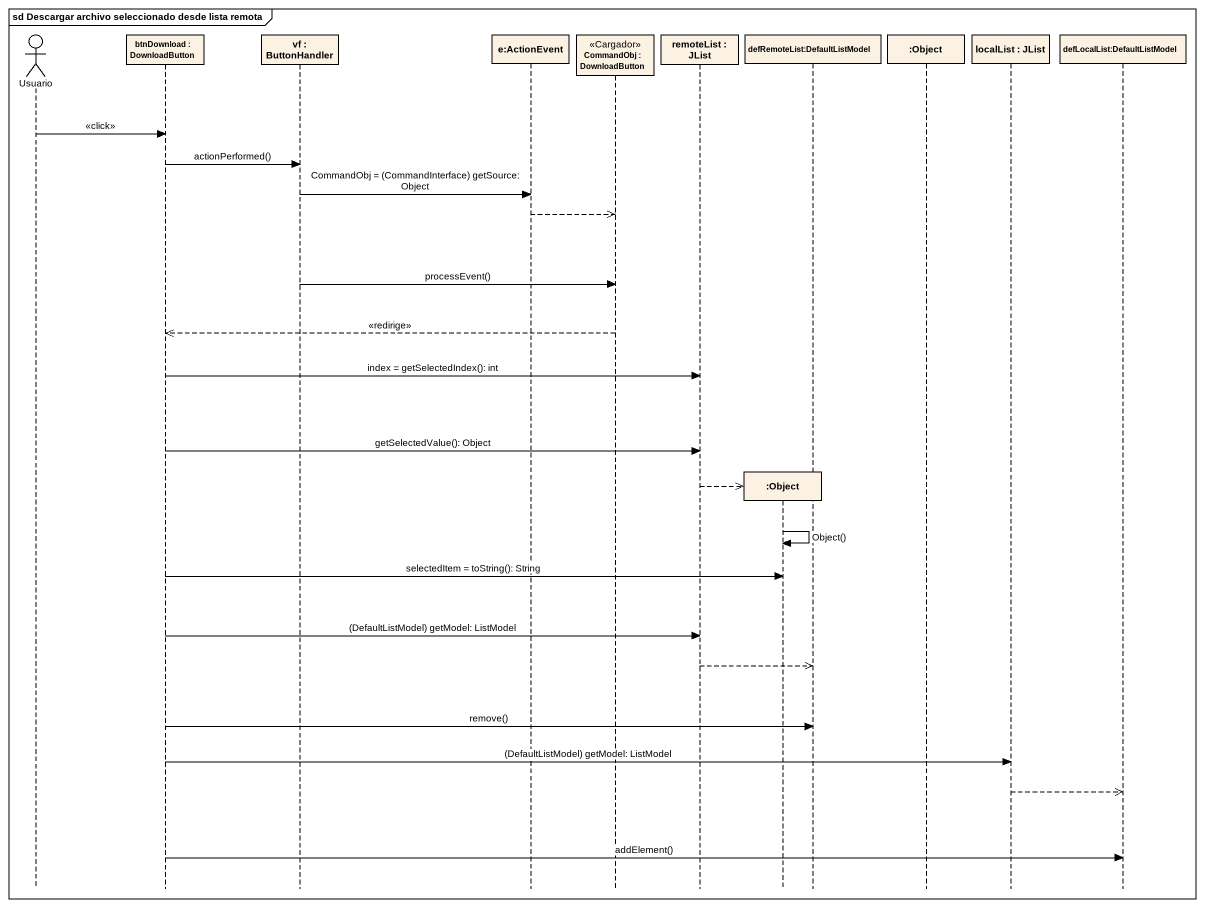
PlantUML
@startuml
mainframe sd Descargar archivo seleccionado desde lista remota
hide footbox
actor Usuario
participant "btnDownload : DownloadButton" as btnDownload
participant "vf : ButtonHandler" as vf
participant "e:ActionEvent" as e_ActionEvent
participant "CommandObj : DownloadButton" as CommandObj <<Cargador>>
participant "remoteList : JList" as remoteList
participant ":Object" as Object_
participant "defRemoteList:DefaultListModel" as defRemoteList
participant ":Object" as Object__2
participant "localList : JList" as localList
participant "defLocalList:DefaultListModel" as defLocalList

Usuario -> btnDownload : <<click>>
btnDownload -> vf : actionPerformed()
vf -> e_ActionEvent : CommandObj = (CommandInterface) getSource: Object
e_ActionEvent -->> CommandObj
vf -> CommandObj : processEvent()
CommandObj -->> btnDownload : <<redirige>>
btnDownload -> remoteList : index = getSelectedIndex(): int
btnDownload -> remoteList : getSelectedValue(): Object
remoteList -->> Object_ **
Object_ -> Object_ : Object()
btnDownload -> Object_ : selectedItem = toString(): String
btnDownload -> remoteList : (DefaultListModel) getModel: ListModel
remoteList -->> defRemoteList
btnDownload -> defRemoteList : remove()
btnDownload -> localList : (DefaultListModel) getModel: ListModel
localList -->> defLocalList
btnDownload -> defLocalList : addElement()
@enduml
